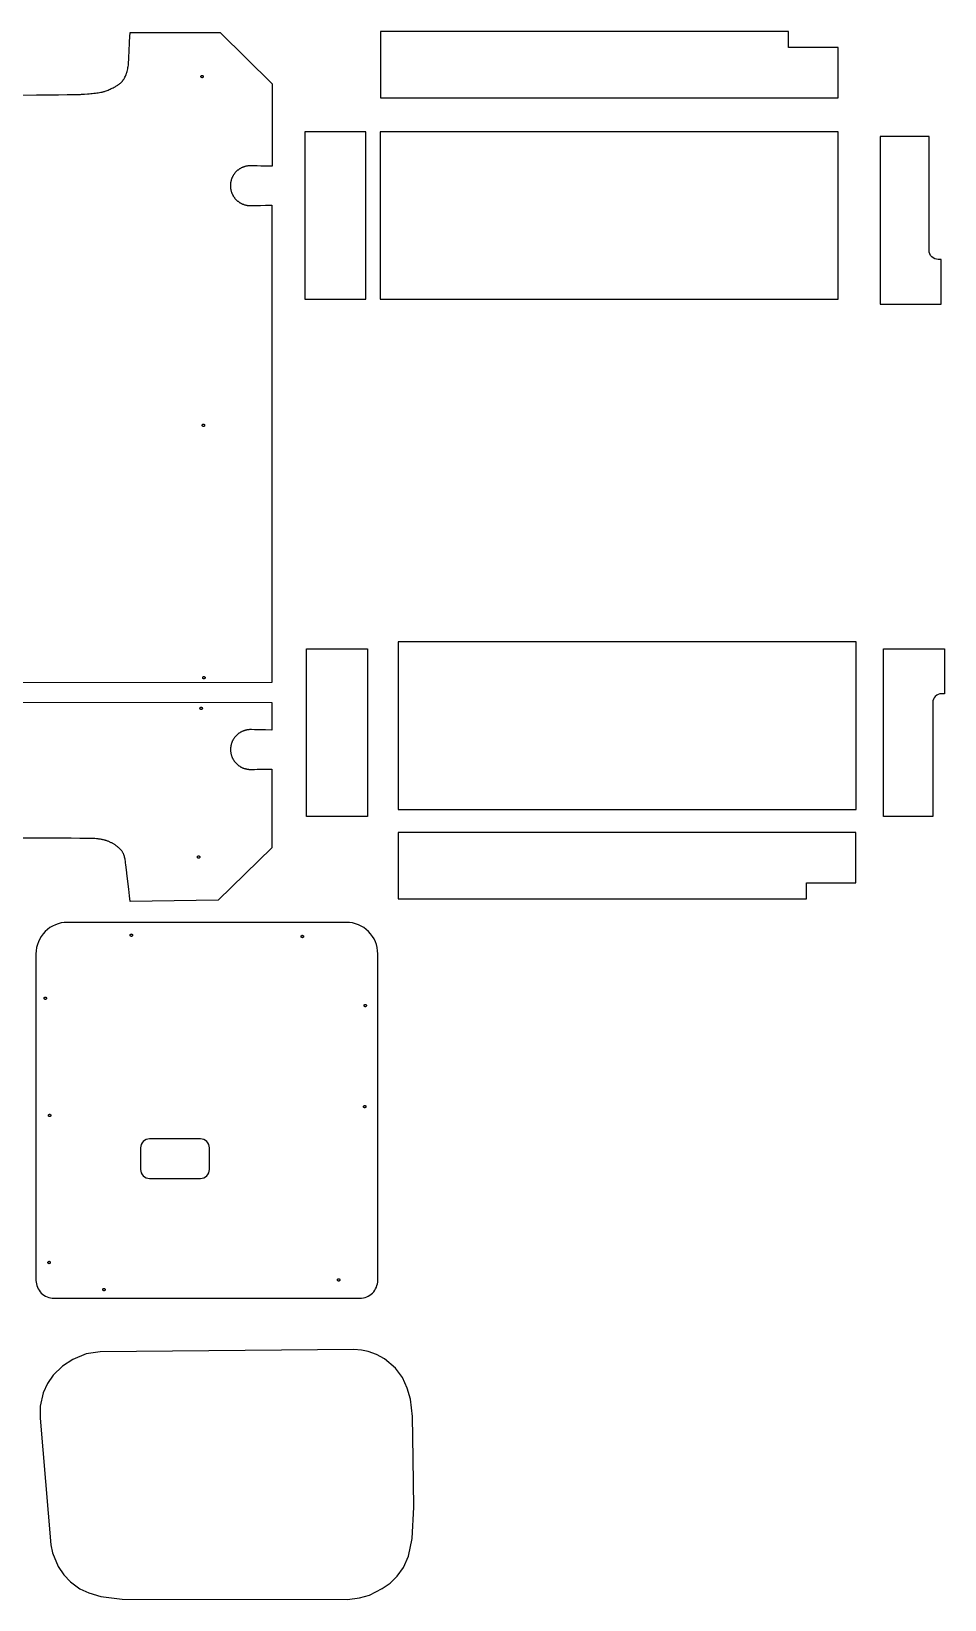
# Model space of a CAD drawing. Extents: x 631 to 4012, y 36 to 4601.
# Drawn here: x 2486 to 4012, y 108 to 2728 of the extents above; entities that cross this region are included whole.
import ezdxf

# ---------------------------------------------------------------- set-up
doc = ezdxf.new("R2010")
doc.units = 0
doc.layers.add('Default Layer', color=1, linetype='CONTINUOUS')

msp = doc.modelspace()

# ---------------------------------------------------------------- linework, layer by layer
at = {"layer": 'Default Layer'}
for points in [[(2450.9, 2621.1), (2494.7, 2621.5), (2514.1, 2621.7), (2531.3, 2621.8), (2545.9, 2622), (2557.5, 2622.2), (2562, 2622.3), (2565.6, 2622.4), (2568.3, 2622.4), (2570, 2622.5), (2575, 2622.9), (2580.1, 2623.2), (2582.8, 2623.5), (2585.4, 2623.7), (2588, 2623.9), (2590.6, 2624.2), (2593.1, 2624.5), (2595.6, 2624.8), (2598, 2625.1), (2600.2, 2625.5), (2602.4, 2625.8), (2604.3, 2626.2), (2605.3, 2626.4), (2606.2, 2626.6), (2607, 2626.9), (2607.8, 2627.1), (2608.6, 2627.3), (2609.4, 2627.6), (2611, 2628.1), (2612.7, 2628.8), (2614.4, 2629.5), (2616.2, 2630.3), (2617.9, 2631.1), (2619.6, 2631.9), (2621.3, 2632.7), (2622.9, 2633.5), (2624.5, 2634.3), (2625.9, 2635.1), (2627.2, 2635.8), (2628.4, 2636.5), (2629.4, 2637.1), (2630.2, 2637.6), (2630.9, 2638), (2631.9, 2638.7), (2633, 2639.5), (2634, 2640.3), (2635, 2641.1), (2636, 2642), (2636.9, 2642.9), (2637.4, 2643.3), (2637.8, 2643.8), (2638.2, 2644.3), (2638.6, 2644.8), (2639, 2645.3), (2639.4, 2645.9), (2639.8, 2646.5), (2640.2, 2647.1), (2640.6, 2647.7), (2641, 2648.4), (2641.8, 2649.7), (2642.5, 2651.2), (2643.2, 2652.6), (2643.9, 2654.1), (2644.5, 2655.5), (2644.8, 2656.3), (2645, 2657.1), (2645.3, 2657.9), (2645.6, 2658.8), (2646.1, 2660.7), (2646.6, 2662.8), (2647.1, 2664.9), (2647.5, 2667), (2647.9, 2669.1), (2648.2, 2671.2), (2648.4, 2672.4), (2648.5, 2674.3), (2648.7, 2676.6), (2648.9, 2679.4), (2649.2, 2685.9), (2649.6, 2693.6), (2650.4, 2710.2), (2650.8, 2718.3), (2651.2, 2725.7), (2801.6, 2725.7), (2888.3, 2639.8), (2888.3, 2502.4), (2877.7, 2502.6), (2869.4, 2502.7), (2863.3, 2502.8), (2859, 2502.9), (2854, 2503), (2852.8, 2503), (2851.9, 2503.1), (2851, 2503), (2850.2, 2503), (2849.3, 2503), (2848.5, 2502.9), (2847.7, 2502.8), (2846.8, 2502.7), (2846, 2502.5), (2845.2, 2502.4), (2844.4, 2502.2), (2843.6, 2502), (2842.8, 2501.8), (2842, 2501.6), (2841.2, 2501.3), (2840.5, 2501), (2839.7, 2500.8), (2839, 2500.4), (2838.2, 2500.1), (2837.5, 2499.8), (2836.8, 2499.4), (2836.1, 2499), (2835.4, 2498.7), (2834.7, 2498.2), (2834, 2497.8), (2833.3, 2497.4), (2832.7, 2496.9), (2832, 2496.5), (2831.4, 2496), (2830.8, 2495.5), (2830.2, 2495), (2829.6, 2494.4), (2829, 2493.9), (2828.4, 2493.3), (2827.9, 2492.8), (2827.3, 2492.2), (2826.8, 2491.6), (2826.3, 2491), (2825.8, 2490.3), (2825.3, 2489.7), (2824.8, 2489.1), (2824.4, 2488.4), (2823.9, 2487.7), (2823.5, 2487.1), (2823.1, 2486.4), (2822.7, 2485.7), (2822.3, 2485), (2822, 2484.2), (2821.6, 2483.5), (2821.3, 2482.8), (2821, 2482), (2820.7, 2481.3), (2820.4, 2480.5), (2820.2, 2479.7), (2819.9, 2478.9), (2819.7, 2478.1), (2819.5, 2477.3), (2819.4, 2476.5), (2819.2, 2475.7), (2819.1, 2474.9), (2819, 2474.1), (2818.9, 2473.2), (2818.8, 2472.4), (2818.7, 2471.6), (2818.7, 2470.7), (2818.7, 2469.8), (2818.7, 2469), (2818.7, 2468.1), (2818.8, 2467.3), (2818.9, 2466.5), (2819, 2465.6), (2819.1, 2464.8), (2819.2, 2464), (2819.4, 2463.2), (2819.5, 2462.3), (2819.7, 2461.5), (2819.9, 2460.8), (2820.2, 2460), (2820.4, 2459.2), (2820.7, 2458.4), (2821, 2457.7), (2821.3, 2456.9), (2821.6, 2456.2), (2822, 2455.4), (2822.3, 2454.7), (2822.7, 2454), (2823.1, 2453.3), (2823.5, 2452.6), (2823.9, 2451.9), (2824.4, 2451.3), (2824.8, 2450.6), (2825.3, 2450), (2825.8, 2449.3), (2826.3, 2448.7), (2826.8, 2448.1), (2827.3, 2447.5), (2827.9, 2446.9), (2828.4, 2446.4), (2829, 2445.8), (2829.6, 2445.3), (2830.2, 2444.7), (2830.8, 2444.2), (2831.4, 2443.7), (2832, 2443.2), (2832.7, 2442.8), (2833.3, 2442.3), (2834, 2441.9), (2834.7, 2441.4), (2835.4, 2441), (2836.1, 2440.6), (2836.8, 2440.3), (2837.5, 2439.9), (2838.2, 2439.6), (2839, 2439.2), (2839.7, 2438.9), (2840.5, 2438.7), (2841.2, 2438.4), (2842, 2438.1), (2842.8, 2437.9), (2843.6, 2437.7), (2844.4, 2437.5), (2845.2, 2437.3), (2846, 2437.2), (2846.8, 2437), (2847.7, 2436.9), (2848.5, 2436.8), (2849.3, 2436.7), (2850.2, 2436.7), (2851, 2436.6), (2851.9, 2436.6), (2853.9, 2436.7), (2858.8, 2436.8), (2869.2, 2437), (2877.4, 2437.1), (2888, 2437.2), (2888, 2039.7), (2888, 1640), (922.6, 1639.2)], [(922.5, 1607.7), (2887.9, 1606.8), (2887.9, 1560.6), (2877.4, 1560.8), (2869.3, 1560.9), (2859, 1561.1), (2854.2, 1561.2), (2852.2, 1561.2), (2851.3, 1561.2), (2850.5, 1561.2), (2849.6, 1561.1), (2848.8, 1561), (2848, 1560.9), (2847.1, 1560.8), (2846.3, 1560.7), (2845.5, 1560.5), (2844.7, 1560.4), (2843.9, 1560.2), (2843.1, 1560), (2842.3, 1559.7), (2841.5, 1559.5), (2840.8, 1559.2), (2840, 1558.9), (2839.3, 1558.6), (2838.5, 1558.3), (2837.8, 1557.9), (2837.1, 1557.6), (2836.4, 1557.2), (2835.7, 1556.8), (2835, 1556.4), (2834.3, 1556), (2833.6, 1555.5), (2833, 1555.1), (2832.3, 1554.6), (2831.7, 1554.1), (2831.1, 1553.6), (2830.4, 1553.1), (2829.9, 1552.6), (2829.3, 1552), (2828.7, 1551.5), (2828.1, 1550.9), (2827.6, 1550.3), (2827.1, 1549.7), (2826.6, 1549.1), (2826.1, 1548.5), (2825.6, 1547.9), (2825.1, 1547.2), (2824.6, 1546.6), (2824.2, 1545.9), (2823.8, 1545.2), (2823.4, 1544.5), (2823, 1543.8), (2822.6, 1543.1), (2822.2, 1542.4), (2821.9, 1541.7), (2821.6, 1540.9), (2821.3, 1540.2), (2821, 1539.4), (2820.7, 1538.7), (2820.5, 1537.9), (2820.2, 1537.1), (2820, 1536.3), (2819.8, 1535.5), (2819.6, 1534.7), (2819.5, 1533.9), (2819.4, 1533.1), (2819.2, 1532.2), (2819.1, 1531.4), (2819.1, 1530.6), (2819, 1529.7), (2819, 1528.9), (2819, 1528), (2819, 1527.1), (2819, 1526.3), (2819.1, 1525.4), (2819.1, 1524.6), (2819.2, 1523.8), (2819.4, 1522.9), (2819.5, 1522.1), (2819.6, 1521.3), (2819.8, 1520.5), (2820, 1519.7), (2820.2, 1518.9), (2820.5, 1518.1), (2820.7, 1517.3), (2821, 1516.6), (2821.3, 1515.8), (2821.6, 1515.1), (2821.9, 1514.3), (2822.2, 1513.6), (2822.6, 1512.9), (2823, 1512.2), (2823.4, 1511.5), (2823.8, 1510.8), (2824.2, 1510.1), (2824.6, 1509.4), (2825.1, 1508.8), (2825.6, 1508.1), (2826.1, 1507.5), (2826.6, 1506.9), (2827.1, 1506.3), (2827.6, 1505.7), (2828.1, 1505.1), (2828.7, 1504.5), (2829.3, 1504), (2829.9, 1503.4), (2830.4, 1502.9), (2831.1, 1502.4), (2831.7, 1501.9), (2832.3, 1501.4), (2833, 1500.9), (2833.6, 1500.5), (2834.3, 1500), (2835, 1499.6), (2835.7, 1499.2), (2836.4, 1498.8), (2837.1, 1498.4), (2837.8, 1498.1), (2838.5, 1497.7), (2839.3, 1497.4), (2840, 1497.1), (2840.8, 1496.8), (2841.5, 1496.5), (2842.3, 1496.3), (2843.1, 1496.1), (2843.9, 1495.8), (2844.7, 1495.6), (2845.5, 1495.5), (2846.3, 1495.3), (2847.1, 1495.2), (2848, 1495.1), (2848.8, 1495), (2849.6, 1494.9), (2850.5, 1494.8), (2851.3, 1494.8), (2852.2, 1494.8), (2853, 1494.8), (2854.3, 1494.8), (2859.1, 1494.9), (2863.4, 1495), (2869.4, 1495.1), (2877.5, 1495.3), (2888, 1495.4), (2888, 1364), (2798.3, 1276.5), (2651.4, 1274.2), (2650.2, 1283.8), (2649, 1294.6), (2646.4, 1316.7), (2645.2, 1326.8), (2644.1, 1335.3), (2643.7, 1338.7), (2643.3, 1341.5), (2643, 1343.5), (2642.9, 1344.3), (2642.8, 1344.8), (2642.4, 1346.4), (2642, 1348), (2641.5, 1349.6), (2641.3, 1350.4), (2641, 1351.2), (2640.8, 1352), (2640.5, 1352.7), (2640.2, 1353.5), (2639.9, 1354.3), (2639.5, 1355), (2639.1, 1355.7), (2638.7, 1356.4), (2638.3, 1357.1), (2637.8, 1357.8), (2637.3, 1358.6), (2636.7, 1359.3), (2636, 1360), (2635.3, 1360.8), (2634.6, 1361.6), (2633.8, 1362.3), (2633, 1363.1), (2632.2, 1363.8), (2631.4, 1364.6), (2630.5, 1365.3), (2629.6, 1366), (2628.8, 1366.7), (2627.9, 1367.4), (2627, 1368), (2626.1, 1368.6), (2625.3, 1369.2), (2624.4, 1369.8), (2623.4, 1370.3), (2622.5, 1370.9), (2621.5, 1371.4), (2620.6, 1371.9), (2619.6, 1372.4), (2618.6, 1372.9), (2617.5, 1373.4), (2616.5, 1373.8), (2615.5, 1374.2), (2614.4, 1374.7), (2613.4, 1375.1), (2612.4, 1375.4), (2611.3, 1375.8), (2610.3, 1376.1), (2609.2, 1376.4), (2608.1, 1376.7), (2606.9, 1377), (2605.7, 1377.3), (2604.4, 1377.5), (2603.1, 1377.8), (2601.8, 1378), (2600.5, 1378.2), (2599.1, 1378.4), (2597.8, 1378.6), (2595.1, 1378.9), (2592.4, 1379.2), (2589.7, 1379.4), (2588.5, 1379.5), (2586.2, 1379.5), (2578.6, 1379.6), (2567.3, 1379.6), (2552.7, 1379.7), (2535.2, 1379.7), (2515.3, 1379.7), (2470, 1379.7)]]:
    msp.add_lwpolyline(points, dxfattribs=at)
for points in [[(3069.2, 2616.6), (3834.2, 2616.6), (3834.2, 2700.7), (3751.2, 2700.7), (3751.2, 2727.6), (3069.2, 2727.6), (3069.2, 2616.6)], [(2773.4, 2652.1), (2773.4, 2651.9), (2773.4, 2651.7), (2773.3, 2651.5), (2773.3, 2651.4), (2773.2, 2651.2), (2773.1, 2651), (2773, 2650.9), (2772.8, 2650.7), (2772.7, 2650.6), (2772.5, 2650.5), (2772.4, 2650.4), (2772.2, 2650.3), (2772, 2650.2), (2771.8, 2650.2), (2771.6, 2650.1), (2771.4, 2650.1), (2771.2, 2650.1), (2771, 2650.2), (2770.8, 2650.2), (2770.7, 2650.3), (2770.5, 2650.4), (2770.3, 2650.5), (2770.2, 2650.6), (2770, 2650.7), (2769.9, 2650.9), (2769.8, 2651), (2769.7, 2651.2), (2769.6, 2651.4), (2769.5, 2651.5), (2769.5, 2651.7), (2769.4, 2651.9), (2769.4, 2652.1), (2769.4, 2652.3), (2769.5, 2652.5), (2769.5, 2652.7), (2769.6, 2652.9), (2769.7, 2653.1), (2769.8, 2653.3), (2769.9, 2653.4), (2770, 2653.5), (2770.2, 2653.7), (2770.3, 2653.8), (2770.5, 2653.9), (2770.7, 2654), (2770.8, 2654), (2771, 2654.1), (2771.2, 2654.1), (2771.4, 2654.1), (2771.6, 2654.1), (2771.8, 2654.1), (2772, 2654), (2772.2, 2654), (2772.4, 2653.9), (2772.5, 2653.8), (2772.7, 2653.7), (2772.8, 2653.5), (2773, 2653.4), (2773.1, 2653.3), (2773.2, 2653.1), (2773.3, 2652.9), (2773.3, 2652.7), (2773.4, 2652.5), (2773.4, 2652.3), (2773.4, 2652.1)], [(2943, 2280), (3045, 2280), (3045, 2560), (2943, 2560), (2943, 2280)], [(3069, 2280), (3834, 2280), (3834, 2560), (3069, 2560), (3069, 2280)], [(2775.6, 2069.6), (2775.6, 2069.4), (2775.6, 2069.2), (2775.5, 2069), (2775.5, 2068.8), (2775.4, 2068.6), (2775.3, 2068.5), (2775.2, 2068.3), (2775, 2068.2), (2774.9, 2068.1), (2774.7, 2067.9), (2774.6, 2067.8), (2774.4, 2067.8), (2774.2, 2067.7), (2774, 2067.6), (2773.8, 2067.6), (2773.6, 2067.6), (2773.4, 2067.6), (2773.2, 2067.6), (2773, 2067.7), (2772.8, 2067.8), (2772.7, 2067.8), (2772.5, 2067.9), (2772.3, 2068.1), (2772.2, 2068.2), (2772.1, 2068.3), (2772, 2068.5), (2771.9, 2068.6), (2771.8, 2068.8), (2771.7, 2069), (2771.7, 2069.2), (2771.6, 2069.4), (2771.6, 2069.6), (2771.6, 2069.8), (2771.7, 2070), (2771.7, 2070.2), (2771.8, 2070.4), (2771.9, 2070.5), (2772, 2070.7), (2772.1, 2070.9), (2772.2, 2071), (2772.3, 2071.1), (2772.5, 2071.3), (2772.7, 2071.4), (2772.8, 2071.4), (2773, 2071.5), (2773.2, 2071.6), (2773.4, 2071.6), (2773.6, 2071.6), (2773.8, 2071.6), (2774, 2071.6), (2774.2, 2071.5), (2774.4, 2071.4), (2774.6, 2071.4), (2774.7, 2071.3), (2774.9, 2071.1), (2775, 2071), (2775.2, 2070.9), (2775.3, 2070.7), (2775.4, 2070.5), (2775.5, 2070.4), (2775.5, 2070.2), (2775.6, 2070), (2775.6, 2069.8), (2775.6, 2069.6)], [(3864, 1708), (3099, 1708), (3099, 1428), (3864, 1428), (3864, 1708)], [(2946, 1696), (3048, 1696), (3048, 1416), (2946, 1416), (2946, 1696)], [(2776.3, 1648), (2776.3, 1647.8), (2776.3, 1647.6), (2776.3, 1647.4), (2776.2, 1647.2), (2776.1, 1647), (2776, 1646.9), (2775.9, 1646.7), (2775.8, 1646.6), (2775.6, 1646.4), (2775.5, 1646.3), (2775.3, 1646.2), (2775.1, 1646.1), (2774.9, 1646.1), (2774.7, 1646), (2774.5, 1646), (2774.3, 1646), (2774.1, 1646), (2773.9, 1646), (2773.7, 1646.1), (2773.6, 1646.1), (2773.4, 1646.2), (2773.2, 1646.3), (2773.1, 1646.4), (2772.9, 1646.6), (2772.8, 1646.7), (2772.7, 1646.9), (2772.6, 1647), (2772.5, 1647.2), (2772.4, 1647.4), (2772.4, 1647.6), (2772.4, 1647.8), (2772.3, 1648), (2772.4, 1648.2), (2772.4, 1648.4), (2772.4, 1648.6), (2772.5, 1648.8), (2772.6, 1648.9), (2772.7, 1649.1), (2772.8, 1649.3), (2772.9, 1649.4), (2773.1, 1649.5), (2773.2, 1649.6), (2773.4, 1649.7), (2773.6, 1649.8), (2773.7, 1649.9), (2773.9, 1649.9), (2774.1, 1650), (2774.3, 1650), (2774.5, 1650), (2774.7, 1649.9), (2774.9, 1649.9), (2775.1, 1649.8), (2775.3, 1649.7), (2775.5, 1649.6), (2775.6, 1649.5), (2775.8, 1649.4), (2775.9, 1649.3), (2776, 1649.1), (2776.1, 1648.9), (2776.2, 1648.8), (2776.3, 1648.6), (2776.3, 1648.4), (2776.3, 1648.2), (2776.3, 1648)], [(2771.9, 1596.7), (2771.9, 1596.5), (2771.9, 1596.3), (2771.8, 1596.1), (2771.7, 1595.9), (2771.7, 1595.8), (2771.6, 1595.6), (2771.4, 1595.4), (2771.3, 1595.3), (2771.2, 1595.2), (2771, 1595.1), (2770.9, 1595), (2770.7, 1594.9), (2770.5, 1594.8), (2770.3, 1594.8), (2770.1, 1594.7), (2769.9, 1594.7), (2769.7, 1594.7), (2769.5, 1594.8), (2769.3, 1594.8), (2769.1, 1594.9), (2768.9, 1595), (2768.8, 1595.1), (2768.6, 1595.2), (2768.5, 1595.3), (2768.4, 1595.4), (2768.2, 1595.6), (2768.1, 1595.8), (2768.1, 1595.9), (2768, 1596.1), (2767.9, 1596.3), (2767.9, 1596.5), (2767.9, 1596.7), (2767.9, 1596.9), (2767.9, 1597.1), (2768, 1597.3), (2768.1, 1597.5), (2768.1, 1597.7), (2768.2, 1597.8), (2768.4, 1598), (2768.5, 1598.1), (2768.6, 1598.3), (2768.8, 1598.4), (2768.9, 1598.5), (2769.1, 1598.6), (2769.3, 1598.6), (2769.5, 1598.7), (2769.7, 1598.7), (2769.9, 1598.7), (2770.1, 1598.7), (2770.3, 1598.7), (2770.5, 1598.6), (2770.7, 1598.6), (2770.9, 1598.5), (2771, 1598.4), (2771.2, 1598.3), (2771.3, 1598.1), (2771.4, 1598), (2771.6, 1597.8), (2771.7, 1597.7), (2771.7, 1597.5), (2771.8, 1597.3), (2771.9, 1597.1), (2771.9, 1596.9), (2771.9, 1596.7)], [(3863.8, 1389.4), (3098.8, 1389.4), (3098.8, 1278.4), (3781, 1278.4), (3781, 1305.3), (3863.8, 1305.3), (3863.8, 1389.4)], [(2767.5, 1348.4), (2767.5, 1348.2), (2767.5, 1348), (2767.4, 1347.8), (2767.4, 1347.6), (2767.3, 1347.5), (2767.2, 1347.3), (2767.1, 1347.1), (2766.9, 1347), (2766.8, 1346.9), (2766.6, 1346.8), (2766.5, 1346.7), (2766.3, 1346.6), (2766.1, 1346.5), (2765.9, 1346.5), (2765.7, 1346.4), (2765.5, 1346.4), (2765.3, 1346.4), (2765.1, 1346.5), (2764.9, 1346.5), (2764.7, 1346.6), (2764.6, 1346.7), (2764.4, 1346.8), (2764.3, 1346.9), (2764.1, 1347), (2764, 1347.1), (2763.9, 1347.3), (2763.8, 1347.5), (2763.7, 1347.6), (2763.6, 1347.8), (2763.6, 1348), (2763.5, 1348.2), (2763.5, 1348.4), (2763.5, 1348.6), (2763.6, 1348.8), (2763.6, 1349), (2763.7, 1349.2), (2763.8, 1349.4), (2763.9, 1349.5), (2764, 1349.7), (2764.1, 1349.8), (2764.3, 1350), (2764.4, 1350.1), (2764.6, 1350.2), (2764.7, 1350.3), (2764.9, 1350.3), (2765.1, 1350.4), (2765.3, 1350.4), (2765.5, 1350.4), (2765.7, 1350.4), (2765.9, 1350.4), (2766.1, 1350.3), (2766.3, 1350.3), (2766.5, 1350.2), (2766.6, 1350.1), (2766.8, 1350), (2766.9, 1349.8), (2767.1, 1349.7), (2767.2, 1349.5), (2767.3, 1349.4), (2767.4, 1349.2), (2767.4, 1349), (2767.5, 1348.8), (2767.5, 1348.6), (2767.5, 1348.4)], [(2655.2, 1217.9), (2655.2, 1217.7), (2655.2, 1217.5), (2655.2, 1217.3), (2655.1, 1217.1), (2655, 1216.9), (2654.9, 1216.7), (2654.8, 1216.6), (2654.7, 1216.4), (2654.5, 1216.3), (2654.4, 1216.2), (2654.2, 1216.1), (2654, 1216), (2653.8, 1215.9), (2653.6, 1215.9), (2653.4, 1215.9), (2653.2, 1215.9), (2653, 1215.9), (2652.8, 1215.9), (2652.7, 1215.9), (2652.5, 1216), (2652.3, 1216.1), (2652.1, 1216.2), (2652, 1216.3), (2651.8, 1216.4), (2651.7, 1216.6), (2651.6, 1216.7), (2651.5, 1216.9), (2651.4, 1217.1), (2651.3, 1217.3), (2651.3, 1217.5), (2651.3, 1217.7), (2651.2, 1217.9), (2651.3, 1218.1), (2651.3, 1218.3), (2651.3, 1218.5), (2651.4, 1218.6), (2651.5, 1218.8), (2651.6, 1219), (2651.7, 1219.1), (2651.8, 1219.3), (2652, 1219.4), (2652.1, 1219.5), (2652.3, 1219.6), (2652.5, 1219.7), (2652.7, 1219.8), (2652.8, 1219.8), (2653, 1219.8), (2653.2, 1219.9), (2653.4, 1219.8), (2653.6, 1219.8), (2653.8, 1219.8), (2654, 1219.7), (2654.2, 1219.6), (2654.4, 1219.5), (2654.5, 1219.4), (2654.7, 1219.3), (2654.8, 1219.1), (2654.9, 1219), (2655, 1218.8), (2655.1, 1218.6), (2655.2, 1218.5), (2655.2, 1218.3), (2655.2, 1218.1), (2655.2, 1217.9)], [(2940.8, 1215.7), (2940.8, 1215.5), (2940.8, 1215.3), (2940.7, 1215.1), (2940.6, 1214.9), (2940.6, 1214.8), (2940.5, 1214.6), (2940.3, 1214.4), (2940.2, 1214.3), (2940.1, 1214.2), (2939.9, 1214.1), (2939.8, 1214), (2939.6, 1213.9), (2939.4, 1213.8), (2939.2, 1213.8), (2939, 1213.7), (2938.8, 1213.7), (2938.6, 1213.7), (2938.4, 1213.8), (2938.2, 1213.8), (2938, 1213.9), (2937.8, 1214), (2937.7, 1214.1), (2937.5, 1214.2), (2937.4, 1214.3), (2937.3, 1214.4), (2937.1, 1214.6), (2937, 1214.8), (2937, 1214.9), (2936.9, 1215.1), (2936.8, 1215.3), (2936.8, 1215.5), (2936.8, 1215.7), (2936.8, 1215.9), (2936.8, 1216.1), (2936.9, 1216.3), (2937, 1216.5), (2937, 1216.7), (2937.1, 1216.8), (2937.3, 1217), (2937.4, 1217.1), (2937.5, 1217.3), (2937.7, 1217.4), (2937.8, 1217.5), (2938, 1217.6), (2938.2, 1217.6), (2938.4, 1217.7), (2938.6, 1217.7), (2938.8, 1217.7), (2939, 1217.7), (2939.2, 1217.7), (2939.4, 1217.6), (2939.6, 1217.6), (2939.8, 1217.5), (2939.9, 1217.4), (2940.1, 1217.3), (2940.2, 1217.1), (2940.3, 1217), (2940.5, 1216.8), (2940.6, 1216.7), (2940.6, 1216.5), (2940.7, 1216.3), (2940.8, 1216.1), (2940.8, 1215.9), (2940.8, 1215.7)], [(2511.4, 1112.5), (2511.4, 1112.3), (2511.4, 1112.1), (2511.3, 1111.9), (2511.2, 1111.7), (2511.2, 1111.6), (2511.1, 1111.4), (2510.9, 1111.3), (2510.8, 1111.1), (2510.7, 1111), (2510.5, 1110.9), (2510.4, 1110.8), (2510.2, 1110.7), (2510, 1110.6), (2509.8, 1110.6), (2509.6, 1110.5), (2509.4, 1110.5), (2509.2, 1110.5), (2509, 1110.6), (2508.8, 1110.6), (2508.6, 1110.7), (2508.4, 1110.8), (2508.3, 1110.9), (2508.1, 1111), (2508, 1111.1), (2507.9, 1111.3), (2507.7, 1111.4), (2507.6, 1111.6), (2507.6, 1111.7), (2507.5, 1111.9), (2507.4, 1112.1), (2507.4, 1112.3), (2507.4, 1112.5), (2507.4, 1112.7), (2507.4, 1112.9), (2507.5, 1113.1), (2507.6, 1113.3), (2507.6, 1113.5), (2507.7, 1113.6), (2507.9, 1113.8), (2508, 1113.9), (2508.1, 1114.1), (2508.3, 1114.2), (2508.4, 1114.3), (2508.6, 1114.4), (2508.8, 1114.4), (2509, 1114.5), (2509.2, 1114.5), (2509.4, 1114.5), (2509.6, 1114.5), (2509.8, 1114.5), (2510, 1114.4), (2510.2, 1114.4), (2510.4, 1114.3), (2510.5, 1114.2), (2510.7, 1114.1), (2510.8, 1113.9), (2510.9, 1113.8), (2511.1, 1113.6), (2511.2, 1113.5), (2511.2, 1113.3), (2511.3, 1113.1), (2511.4, 1112.9), (2511.4, 1112.7), (2511.4, 1112.5)], [(3045.9, 1100.3), (3045.9, 1100.1), (3045.9, 1099.9), (3045.8, 1099.7), (3045.7, 1099.6), (3045.7, 1099.4), (3045.6, 1099.2), (3045.4, 1099.1), (3045.3, 1098.9), (3045.2, 1098.8), (3045, 1098.7), (3044.9, 1098.6), (3044.7, 1098.5), (3044.5, 1098.4), (3044.3, 1098.4), (3044.1, 1098.3), (3043.9, 1098.3), (3043.7, 1098.3), (3043.5, 1098.4), (3043.3, 1098.4), (3043.1, 1098.5), (3042.9, 1098.6), (3042.8, 1098.7), (3042.6, 1098.8), (3042.5, 1098.9), (3042.4, 1099.1), (3042.2, 1099.2), (3042.1, 1099.4), (3042.1, 1099.6), (3042, 1099.7), (3041.9, 1099.9), (3041.9, 1100.1), (3041.9, 1100.3), (3041.9, 1100.5), (3041.9, 1100.7), (3042, 1100.9), (3042.1, 1101.1), (3042.1, 1101.3), (3042.2, 1101.5), (3042.4, 1101.6), (3042.5, 1101.7), (3042.6, 1101.9), (3042.8, 1102), (3042.9, 1102.1), (3043.1, 1102.2), (3043.3, 1102.2), (3043.5, 1102.3), (3043.7, 1102.3), (3043.9, 1102.3), (3044.1, 1102.3), (3044.3, 1102.3), (3044.5, 1102.2), (3044.7, 1102.2), (3044.9, 1102.1), (3045, 1102), (3045.2, 1101.9), (3045.3, 1101.7), (3045.4, 1101.6), (3045.6, 1101.5), (3045.7, 1101.3), (3045.7, 1101.1), (3045.8, 1100.9), (3045.9, 1100.7), (3045.9, 1100.5), (3045.9, 1100.3)], [(2518.6, 916.8), (2518.6, 916.6), (2518.6, 916.4), (2518.5, 916.2), (2518.5, 916), (2518.4, 915.8), (2518.3, 915.7), (2518.2, 915.5), (2518.1, 915.4), (2517.9, 915.2), (2517.8, 915.1), (2517.6, 915), (2517.4, 914.9), (2517.2, 914.9), (2517, 914.8), (2516.8, 914.8), (2516.6, 914.8), (2516.4, 914.8), (2516.2, 914.8), (2516, 914.9), (2515.9, 914.9), (2515.7, 915), (2515.5, 915.1), (2515.4, 915.2), (2515.2, 915.4), (2515.1, 915.5), (2515, 915.7), (2514.9, 915.8), (2514.8, 916), (2514.7, 916.2), (2514.7, 916.4), (2514.6, 916.6), (2514.6, 916.8), (2514.6, 917), (2514.7, 917.2), (2514.7, 917.4), (2514.8, 917.6), (2514.9, 917.7), (2515, 917.9), (2515.1, 918.1), (2515.2, 918.2), (2515.4, 918.3), (2515.5, 918.5), (2515.7, 918.6), (2515.9, 918.6), (2516, 918.7), (2516.2, 918.8), (2516.4, 918.8), (2516.6, 918.8), (2516.8, 918.8), (2517, 918.8), (2517.2, 918.7), (2517.4, 918.6), (2517.6, 918.6), (2517.8, 918.5), (2517.9, 918.3), (2518.1, 918.2), (2518.2, 918.1), (2518.3, 917.9), (2518.4, 917.7), (2518.5, 917.6), (2518.5, 917.4), (2518.6, 917.2), (2518.6, 917), (2518.6, 916.8)], [(3045.1, 931.6), (3045.1, 931.3), (3045.1, 931.1), (3045, 931), (3045, 930.8), (3044.9, 930.6), (3044.8, 930.4), (3044.7, 930.3), (3044.5, 930.1), (3044.4, 930), (3044.2, 929.9), (3044.1, 929.8), (3043.9, 929.7), (3043.7, 929.6), (3043.5, 929.6), (3043.3, 929.6), (3043.1, 929.6), (3042.9, 929.6), (3042.7, 929.6), (3042.5, 929.6), (3042.3, 929.7), (3042.2, 929.8), (3042, 929.9), (3041.9, 930), (3041.7, 930.1), (3041.6, 930.3), (3041.5, 930.4), (3041.4, 930.6), (3041.3, 930.8), (3041.2, 931), (3041.2, 931.1), (3041.1, 931.3), (3041.1, 931.6), (3041.1, 931.8), (3041.2, 932), (3041.2, 932.1), (3041.3, 932.3), (3041.4, 932.5), (3041.5, 932.7), (3041.6, 932.8), (3041.7, 933), (3041.9, 933.1), (3042, 933.2), (3042.2, 933.3), (3042.3, 933.4), (3042.5, 933.5), (3042.7, 933.5), (3042.9, 933.5), (3043.1, 933.6), (3043.3, 933.5), (3043.5, 933.5), (3043.7, 933.5), (3043.9, 933.4), (3044.1, 933.3), (3044.2, 933.2), (3044.4, 933.1), (3044.5, 933), (3044.7, 932.8), (3044.8, 932.7), (3044.9, 932.5), (3045, 932.3), (3045, 932.1), (3045.1, 932), (3045.1, 931.8), (3045.1, 931.6)], [(2517.9, 671.1), (2517.8, 670.9), (2517.8, 670.7), (2517.8, 670.5), (2517.7, 670.3), (2517.6, 670.2), (2517.5, 670), (2517.4, 669.8), (2517.3, 669.7), (2517.1, 669.6), (2517, 669.5), (2516.8, 669.4), (2516.6, 669.3), (2516.4, 669.2), (2516.3, 669.2), (2516.1, 669.1), (2515.9, 669.1), (2515.7, 669.1), (2515.5, 669.2), (2515.3, 669.2), (2515.1, 669.3), (2514.9, 669.4), (2514.7, 669.5), (2514.6, 669.6), (2514.4, 669.7), (2514.3, 669.8), (2514.2, 670), (2514.1, 670.2), (2514, 670.3), (2513.9, 670.5), (2513.9, 670.7), (2513.9, 670.9), (2513.9, 671.1), (2513.9, 671.3), (2513.9, 671.5), (2513.9, 671.7), (2514, 671.9), (2514.1, 672.1), (2514.2, 672.2), (2514.3, 672.4), (2514.4, 672.5), (2514.6, 672.7), (2514.7, 672.8), (2514.9, 672.9), (2515.1, 673), (2515.3, 673), (2515.5, 673.1), (2515.7, 673.1), (2515.9, 673.1), (2516.1, 673.1), (2516.3, 673.1), (2516.4, 673), (2516.6, 673), (2516.8, 672.9), (2517, 672.8), (2517.1, 672.7), (2517.3, 672.5), (2517.4, 672.4), (2517.5, 672.2), (2517.6, 672.1), (2517.7, 671.9), (2517.8, 671.7), (2517.8, 671.5), (2517.8, 671.3), (2517.9, 671.1)], [(3001.4, 642.1), (3001.4, 641.9), (3001.4, 641.7), (3001.3, 641.5), (3001.3, 641.3), (3001.2, 641.1), (3001.1, 641), (3001, 640.8), (3000.8, 640.7), (3000.7, 640.5), (3000.5, 640.4), (3000.4, 640.3), (3000.2, 640.2), (3000, 640.2), (2999.8, 640.1), (2999.6, 640.1), (2999.4, 640.1), (2999.2, 640.1), (2999, 640.1), (2998.8, 640.2), (2998.6, 640.2), (2998.5, 640.3), (2998.3, 640.4), (2998.1, 640.5), (2998, 640.7), (2997.9, 640.8), (2997.8, 641), (2997.7, 641.1), (2997.6, 641.3), (2997.5, 641.5), (2997.5, 641.7), (2997.4, 641.9), (2997.4, 642.1), (2997.4, 642.3), (2997.5, 642.5), (2997.5, 642.7), (2997.6, 642.9), (2997.7, 643), (2997.8, 643.2), (2997.9, 643.4), (2998, 643.5), (2998.1, 643.6), (2998.3, 643.7), (2998.5, 643.8), (2998.6, 643.9), (2998.8, 644), (2999, 644), (2999.2, 644.1), (2999.4, 644.1), (2999.6, 644.1), (2999.8, 644), (3000, 644), (3000.2, 643.9), (3000.4, 643.8), (3000.5, 643.7), (3000.7, 643.6), (3000.8, 643.5), (3001, 643.4), (3001.1, 643.2), (3001.2, 643), (3001.3, 642.9), (3001.3, 642.7), (3001.4, 642.5), (3001.4, 642.3), (3001.4, 642.1)], [(2609.5, 625.9), (2609.5, 625.6), (2609.4, 625.5), (2609.4, 625.3), (2609.3, 625.1), (2609.2, 624.9), (2609.1, 624.7), (2609, 624.6), (2608.9, 624.4), (2608.8, 624.3), (2608.6, 624.2), (2608.4, 624.1), (2608.3, 624), (2608.1, 623.9), (2607.9, 623.9), (2607.7, 623.9), (2607.5, 623.9), (2607.3, 623.9), (2607.1, 623.9), (2606.9, 623.9), (2606.7, 624), (2606.5, 624.1), (2606.4, 624.2), (2606.2, 624.3), (2606.1, 624.4), (2605.9, 624.6), (2605.8, 624.7), (2605.7, 624.9), (2605.6, 625.1), (2605.6, 625.3), (2605.5, 625.5), (2605.5, 625.6), (2605.5, 625.9), (2605.5, 626.1), (2605.5, 626.3), (2605.6, 626.4), (2605.6, 626.6), (2605.7, 626.8), (2605.8, 627), (2605.9, 627.1), (2606.1, 627.3), (2606.2, 627.4), (2606.4, 627.5), (2606.5, 627.6), (2606.7, 627.7), (2606.9, 627.8), (2607.1, 627.8), (2607.3, 627.8), (2607.5, 627.9), (2607.7, 627.8), (2607.9, 627.8), (2608.1, 627.8), (2608.3, 627.7), (2608.4, 627.6), (2608.6, 627.5), (2608.8, 627.4), (2608.9, 627.3), (2609, 627.1), (2609.1, 627), (2609.2, 626.8), (2609.3, 626.6), (2609.4, 626.4), (2609.4, 626.3), (2609.5, 626.1), (2609.5, 625.9)], [(3024.7, 525.6), (2600.9, 522), (2577.6, 518.7), (2555.7, 508.9), (2538.2, 497.9), (2522.8, 482.7), (2513.2, 469.2), (2505.8, 453.5), (2500.6, 431.4), (2500.6, 411.3), (2518.6, 199.7), (2521.7, 186.2), (2531, 163.1), (2540.6, 149.6), (2551.6, 137.6), (2567.2, 126.2), (2582.4, 119.6), (2602.2, 113.5), (2637.6, 109), (3014.1, 108), (3034.2, 111), (3050.9, 115.5), (3072.2, 126.5), (3085.7, 135.7), (3097.2, 147.4), (3107.7, 161.6), (3116.1, 180.7), (3122.1, 210.3), (3125.2, 262.5), (3124.3, 343.9), (3123.1, 414), (3119.8, 442.7), (3114.1, 461.3), (3106.1, 479.3), (3094.3, 494.9), (3076.4, 510.3), (3062.9, 517.5), (3049.1, 522.7), (3037.7, 524.6), (3024.7, 525.6)]]:
    msp.add_lwpolyline(points, close=True, dxfattribs=at)
for points in [[(3904, 2272), (4006, 2272), (4006, 2346.8), (4001.1, 2346.8, -0.414877), (3986, 2361.8), (3986.1, 2552), (3904, 2552), (3904, 2272)], [(3909.9, 1696), (4011.9, 1696), (4011.9, 1621.2), (4007, 1621.2, 0.414877), (3992, 1606.2), (3992, 1416), (3909.9, 1416), (3909.9, 1696)], [(3064.9, 1186.8, 0.414214), (3012.4, 1239.3), (2546.4, 1239.3, 0.414214), (2493.9, 1186.8), (2493.9, 641.3, 0.414214), (2523.9, 611.3), (3034.9, 611.3, 0.414214), (3064.9, 641.3), (3064.9, 1186.8)], [(2783.6, 862.5, 0.414214), (2768.6, 877.5), (2683.6, 877.5, 0.414214), (2668.6, 862.5), (2668.6, 826.5, 0.414214), (2683.6, 811.5), (2768.6, 811.5, 0.414214), (2783.6, 826.5), (2783.6, 862.5)]]:
    msp.add_lwpolyline(points, format="xyb", close=True, dxfattribs=at)

doc.saveas('drawing.dxf')
